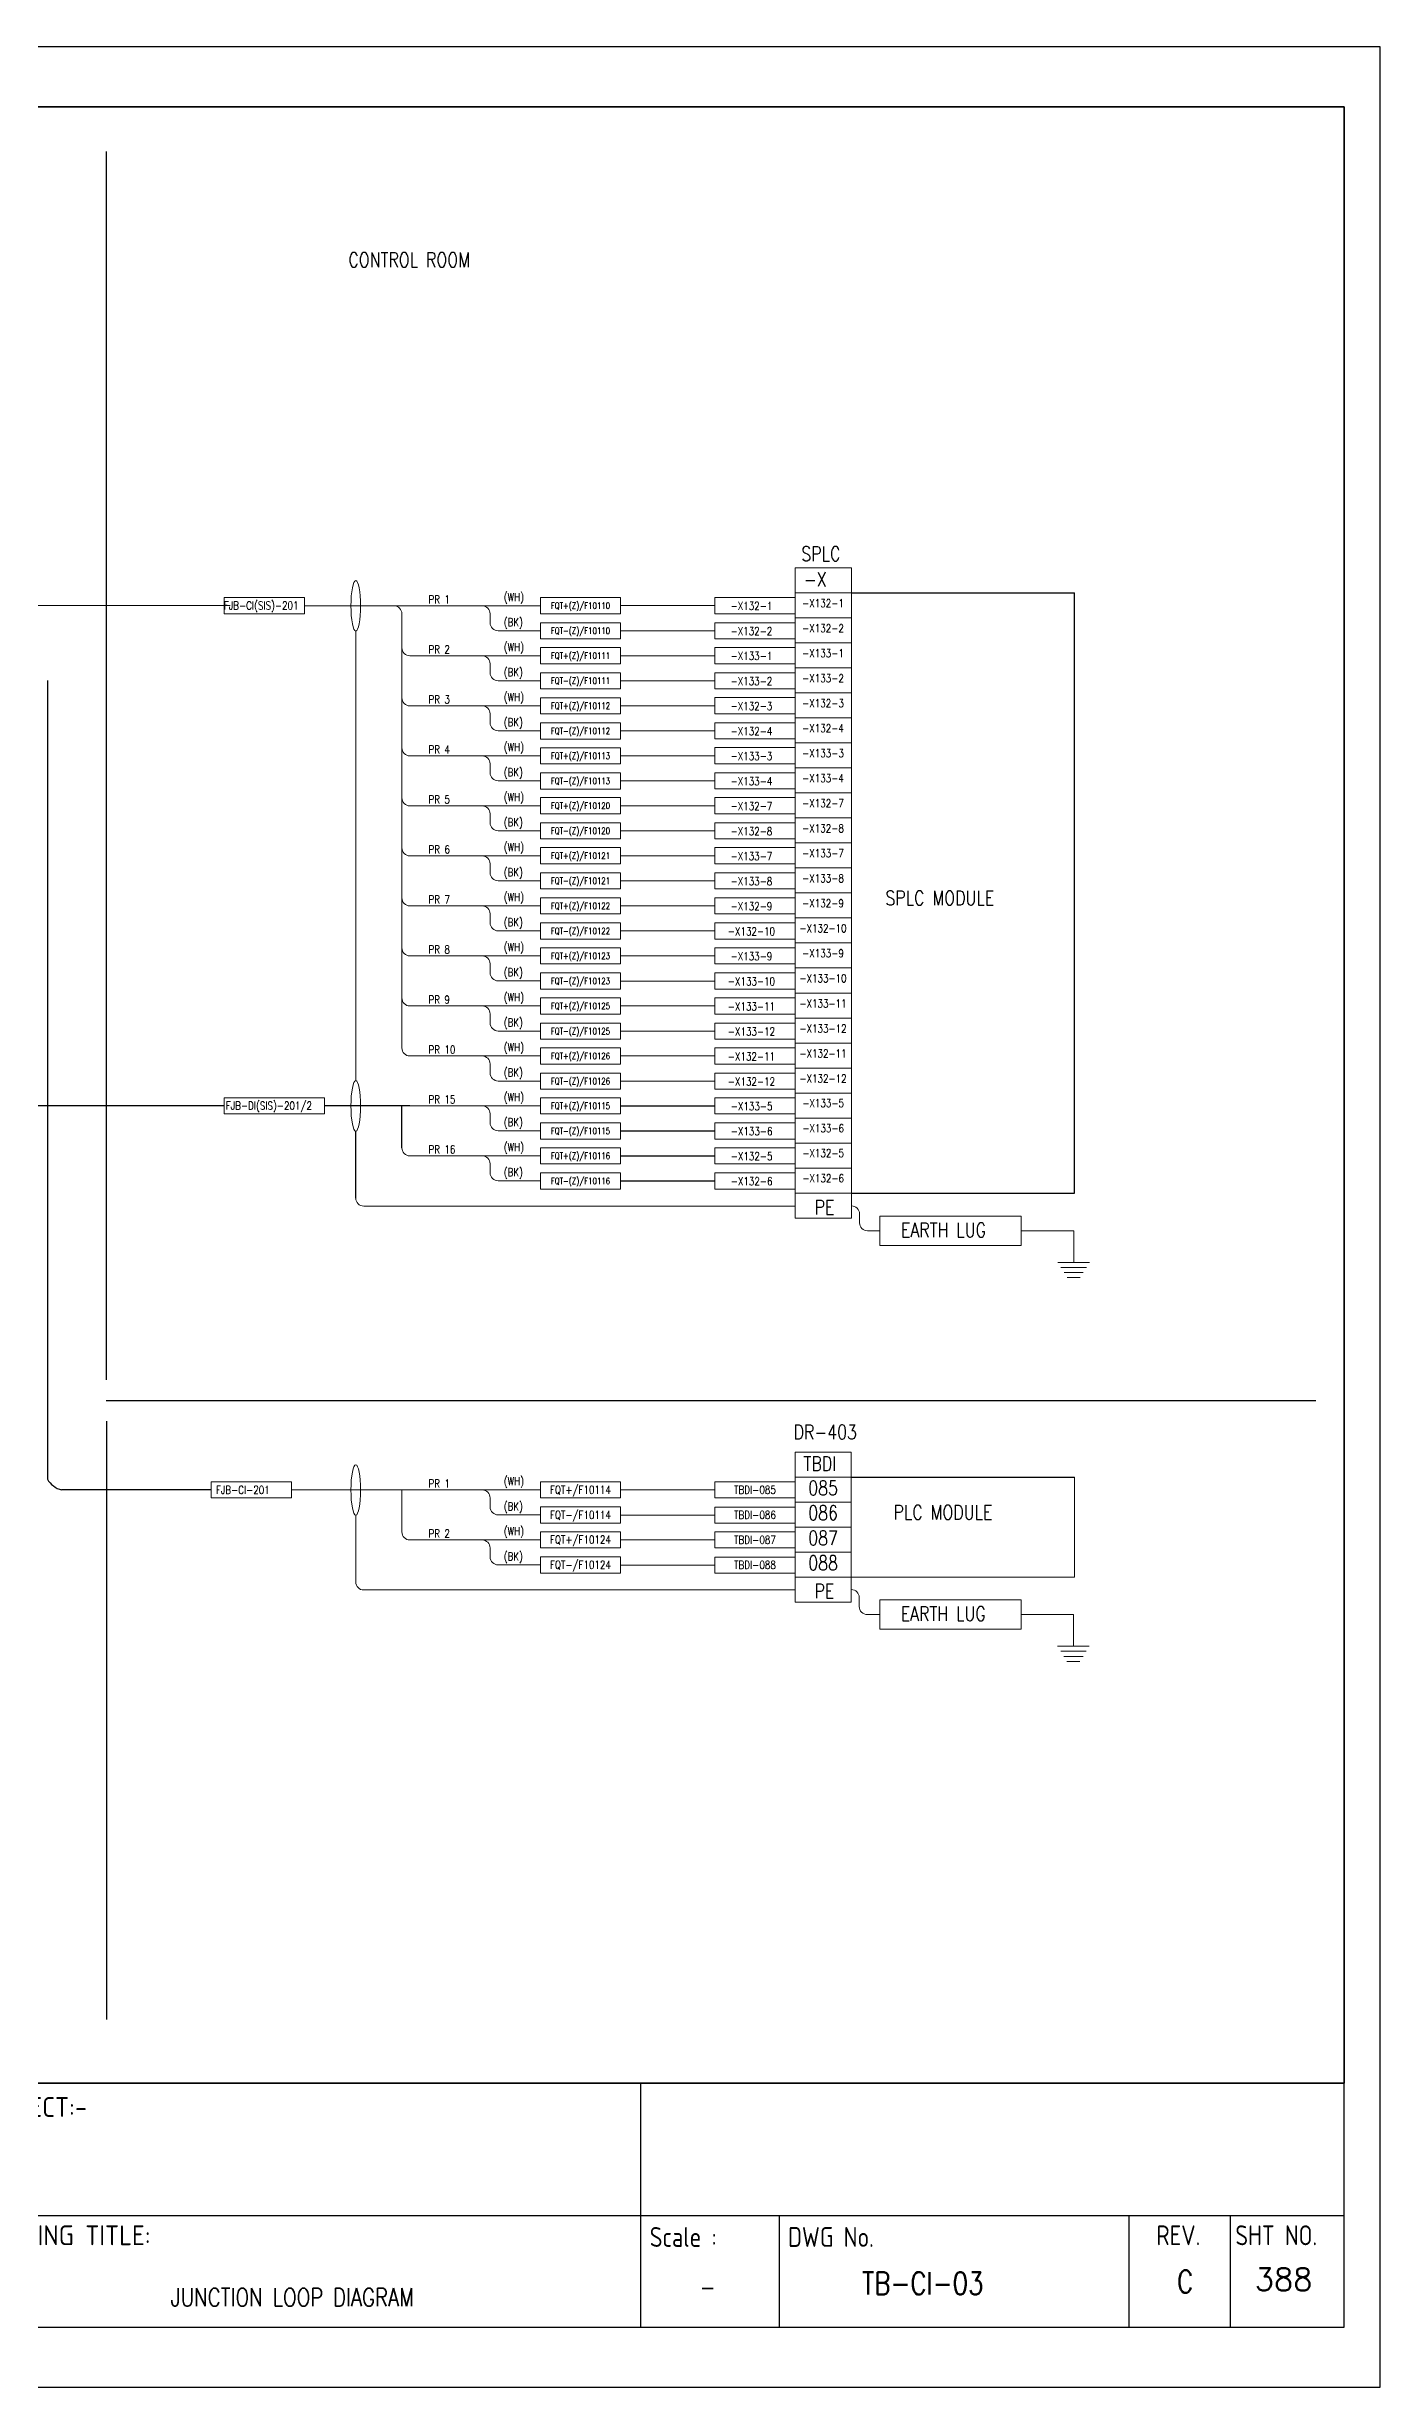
# Model space of a CAD drawing. Header units: millimetres. Extents: x -14942 to 24072, y -50285 to 2207.
# Drawn here: x 2907.2 to 3073.8, y -5299.8 to -5007.3 of the extents above; entities that cross this region are included whole.
import ezdxf
from ezdxf.enums import TextEntityAlignment as Align

# ---------------------------------------------------------------- set-up
doc = ezdxf.new("R2010")
doc.units = ezdxf.units.MM
doc.header["$MEASUREMENT"] = 0
doc.layers.get('0').update_dxf_attribs({"linetype": 'CONTINUOUS'})
doc.layers.add('INSTRUMENT', color=1, linetype='CONTINUOUS')
doc.layers.add('TEXT', color=2, linetype='CONTINUOUS')
doc.styles.add('52049_PAPER A4$0$ISO Proportional', font='isocp.shx')
doc.styles.add('52049_PAPER A4$0$ROMANS', font='isocp.shx')
doc.styles.add('52049_PAPER A4$0$Romans-title', font='romans.shx')
doc.styles.add('ROMANS', font='romans')

# ---------------------------------------------------------------- blocks, each defined once
blk = doc.blocks.new('FJB')
at = {"color": 3}
for p, q in [((-415.5, 38.01), (-4.5, 38.01)), ((-92.38, 38.01), (-92.38, 7.5)), ((-178.16, 21.46), (-4.5, 21.46)), ((-75.06, 21.46), (-75.06, 7.5)), ((-31.4, 21.46), (-31.4, 7.5)), ((-18.75, 21.46), (-18.75, 7.5))]:
    blk.add_line(p, q, dxfattribs=at)
at = {"color": 7}
for p, q in [((-4.5, 38.01), (-96.38, 38.01)), ((-92.38, 38.01), (-92.38, 19.85))]:
    blk.add_line(p, q, dxfattribs=at)
blk.add_lwpolyline([(0, 0), (0, 292.5), (-423, 292.5), (-423, 0)], close=True, dxfattribs=at)
blk.add_lwpolyline([(-415.5, 285), (-4.5, 285), (-4.5, 38.01), (-415.5, 38.01)], close=True)
at = {"color": 3}
blk.add_lwpolyline([(-4.5, 7.5), (-4.5, 285), (-415.5, 285), (-415.5, 7.5)], close=True, dxfattribs=at)
at = {"color": 2, "style": '52049_PAPER A4$0$ISO Proportional'}
for s, height, p in [('PROJECT:-', 2.482, (-168.61, 35.02)), ('DRAWING TITLE:', 2.4821, (-164.78, 18.99))]:
    blk.add_text(s, height=height, dxfattribs=at).set_placement(p, align=Align.MIDDLE_CENTER)
at = {"color": 2}
for s, height, style, width, p in [('Scale :', 2.482, '52049_PAPER A4$0$ROMANS', 0.9, (-87.06, 18.78)), ('DWG No.', 2.482, '52049_PAPER A4$0$ROMANS', 0.9, (-68.61, 18.78)), ('REV.', 2.482, '52049_PAPER A4$0$ROMANS', 0.9, (-25.21, 18.99)), ('SHT NO.', 2.482, '52049_PAPER A4$0$ROMANS', 0.9, (-12.98, 18.99)), ('-', 2.25, '52049_PAPER A4$0$Romans-title', 0.8, (-84, 12.48)), ('C', 2.8, '52049_PAPER A4$0$Romans-title', 0.8, (-24.36, 13.21))]:
    blk.add_text(s, height=height, dxfattribs=dict(at, style=style, width=width)).set_placement(p, align=Align.MIDDLE_CENTER)
at = {"layer": 'TEXT', "style": 'ROMANS', "width": 0.8}
blk.add_text('JUNCTION LOOP DIAGRAM ', height=2.25, dxfattribs=at).set_placement((-135.27, 11.24), align=Align.MIDDLE_CENTER)

msp = doc.modelspace()

# ---------------------------------------------------------------- linework, layer by layer
at = {"layer": 'INSTRUMENT', "color": 7}
for p, q in [((2914.71, -5173.85), (2914.71, -5020.35)), ((3007.76, -5075.52), (3035.62, -5075.52)), ((3035.62, -5150.55), (3035.62, -5075.52)), ((2907.32, -5086.48), (2907.32, -5186.27)), ((2929.41, -5139.62), (2905.23, -5139.62)), ((2952.6, -5139.62), (2941.94, -5139.62)), ((2951.6, -5144.87), (2951.6, -5139.64)), ((2978.92, -5139.62), (2990.7, -5139.62)), ((2945.83, -5151.16), (2945.83, -5142.79)), ((2978.92, -5142.76), (2990.7, -5142.76)), ((2978.92, -5145.87), (2990.7, -5145.87)), ((2978.92, -5149.01), (2990.7, -5149.01)), ((3007.76, -5150.55), (3035.62, -5150.55)), ((2914.66, -5176.46), (3065.77, -5176.46)), ((2914.73, -5253.81), (2914.73, -5179.04)), ((3007.73, -5186.02), (3035.6, -5186.02)), ((2927.77, -5187.63), (2909.08, -5187.63))]:
    msp.add_line(p, q, dxfattribs=at)
at = {"layer": 'INSTRUMENT', "color": 7, "lineweight": 13}
for p, q in [((3000.73, -5072.39), (3007.76, -5072.39)), ((3000.73, -5075.52), (3000.73, -5072.39)), ((3007.76, -5075.52), (3007.76, -5072.39)), ((2847.73, -5077.11), (2930.15, -5077.11)), ((2968.89, -5077.13), (2939.44, -5077.12)), ((2968.89, -5077.13), (2956.27, -5077.13)), ((2990.68, -5077.11), (2978.92, -5077.11)), ((3000.73, -5075.52), (3007.76, -5075.52)), ((3000.73, -5075.52), (3000.73, -5081.77)), ((3007.76, -5075.52), (3000.73, -5075.52)), ((3007.76, -5075.52), (3007.76, -5081.77)), ((2945.83, -5080.29), (2945.83, -5136.47)), ((2951.6, -5078.13), (2951.6, -5094.88)), ((2962.62, -5079.25), (2962.62, -5078.13)), ((2968.89, -5080.25), (2963.62, -5080.25)), ((2990.68, -5080.25), (2978.92, -5080.25)), ((3007.76, -5078.64), (3000.73, -5078.64)), ((2968.89, -5083.38), (2952.6, -5083.38)), ((2990.68, -5083.36), (2978.92, -5083.36)), ((3000.73, -5081.77), (3007.76, -5081.77)), ((3007.76, -5081.77), (3000.73, -5081.77)), ((3000.73, -5081.77), (3007.76, -5081.77)), ((3000.73, -5081.77), (3000.73, -5088.02)), ((3007.76, -5081.77), (3000.73, -5081.77)), ((3007.76, -5081.77), (3007.76, -5088.02)), ((2962.62, -5085.5), (2962.62, -5084.38)), ((2968.89, -5086.5), (2963.62, -5086.5)), ((2990.68, -5086.5), (2978.92, -5086.5)), ((3007.76, -5084.89), (3000.73, -5084.89)), ((3000.73, -5088.02), (3007.76, -5088.02)), ((3007.76, -5088.02), (3000.73, -5088.02)), ((3000.73, -5088.02), (3007.76, -5088.02)), ((3000.73, -5088.02), (3000.73, -5094.27)), ((3007.76, -5088.02), (3000.73, -5088.02)), ((3007.76, -5088.02), (3007.76, -5094.27)), ((2968.89, -5089.63), (2952.6, -5089.63)), ((2962.62, -5091.75), (2962.62, -5090.63)), ((2990.68, -5089.61), (2978.92, -5089.61)), ((3007.76, -5091.14), (3000.73, -5091.14)), ((2951.6, -5094.88), (2951.6, -5132.39)), ((2968.89, -5092.75), (2963.62, -5092.75)), ((2990.68, -5092.75), (2978.92, -5092.75)), ((3000.73, -5094.27), (3007.76, -5094.27)), ((3007.76, -5094.27), (3000.73, -5094.27)), ((3000.73, -5094.27), (3007.76, -5094.27)), ((3000.73, -5094.27), (3000.73, -5100.52)), ((3007.76, -5094.27), (3000.73, -5094.27)), ((3007.76, -5094.27), (3007.76, -5100.52)), ((2968.89, -5095.88), (2952.6, -5095.88)), ((2962.62, -5098), (2962.62, -5096.88)), ((2990.68, -5095.86), (2978.92, -5095.86)), ((3007.76, -5097.39), (3000.73, -5097.39)), ((2968.89, -5099), (2963.62, -5099)), ((2990.68, -5099), (2978.92, -5099)), ((3000.73, -5100.52), (3007.76, -5100.52)), ((3007.76, -5100.52), (3000.73, -5100.52)), ((3000.73, -5100.52), (3007.76, -5100.52)), ((3000.73, -5100.52), (3000.73, -5106.77)), ((3007.76, -5100.52), (3000.73, -5100.52)), ((3007.76, -5100.52), (3007.76, -5106.77)), ((2968.89, -5102.13), (2952.6, -5102.13)), ((2962.62, -5104.25), (2962.62, -5103.13)), ((2990.68, -5102.11), (2978.92, -5102.11)), ((3007.76, -5103.64), (3000.73, -5103.64)), ((2968.89, -5105.25), (2963.62, -5105.25)), ((2990.68, -5105.25), (2978.92, -5105.25)), ((3000.73, -5106.77), (3007.76, -5106.77)), ((3007.76, -5106.77), (3000.73, -5106.77)), ((3000.73, -5106.77), (3007.76, -5106.77)), ((3000.73, -5106.77), (3000.73, -5113.02)), ((3007.76, -5106.77), (3000.73, -5106.77)), ((3007.76, -5106.77), (3007.76, -5113.02)), ((2968.89, -5108.38), (2952.6, -5108.38)), ((2962.62, -5110.5), (2962.62, -5109.38)), ((2990.68, -5108.36), (2978.92, -5108.36)), ((3007.76, -5109.89), (3000.73, -5109.89)), ((2968.89, -5111.5), (2963.62, -5111.5)), ((2990.68, -5111.5), (2978.92, -5111.5)), ((2968.89, -5114.63), (2952.6, -5114.63)), ((2962.62, -5116.75), (2962.62, -5115.63)), ((2990.68, -5114.63), (2978.92, -5114.63)), ((3000.73, -5113.02), (3007.76, -5113.02)), ((3007.76, -5113.02), (3000.73, -5113.02)), ((3000.73, -5113.02), (3007.76, -5113.02)), ((3000.73, -5113.02), (3000.73, -5119.27)), ((3007.76, -5113.02), (3000.73, -5113.02)), ((3007.76, -5113.02), (3007.76, -5119.27)), ((2968.89, -5117.75), (2963.62, -5117.75)), ((2990.68, -5117.77), (2978.92, -5117.77)), ((3007.76, -5116.14), (3000.73, -5116.14)), ((2968.89, -5120.88), (2952.6, -5120.88)), ((2990.68, -5120.88), (2978.92, -5120.88)), ((3000.73, -5119.27), (3007.76, -5119.27)), ((3007.76, -5119.27), (3000.73, -5119.27)), ((3000.73, -5119.27), (3007.76, -5119.27)), ((3000.73, -5119.27), (3000.73, -5125.52)), ((3007.76, -5119.27), (3000.73, -5119.27)), ((3007.76, -5119.27), (3007.76, -5125.52)), ((2962.62, -5123), (2962.62, -5121.88)), ((2968.89, -5124), (2963.62, -5124)), ((2990.68, -5124.02), (2978.92, -5124.02)), ((3007.76, -5122.39), (3000.73, -5122.39)), ((2968.89, -5127.14), (2952.6, -5127.14)), ((2990.68, -5127.14), (2978.92, -5127.14)), ((3000.73, -5125.52), (3007.76, -5125.52)), ((3007.76, -5125.52), (3000.73, -5125.52)), ((3000.73, -5125.52), (3000.73, -5128.64)), ((3000.73, -5125.54), (3007.76, -5125.54)), ((3007.76, -5125.54), (3000.73, -5125.54)), ((3000.73, -5125.54), (3007.76, -5125.54)), ((3000.73, -5125.54), (3000.73, -5131.79)), ((3007.76, -5125.54), (3000.73, -5125.54)), ((3007.76, -5125.52), (3007.76, -5128.64)), ((3007.76, -5125.54), (3007.76, -5131.79)), ((2962.62, -5129.27), (2962.62, -5128.14)), ((2968.89, -5130.27), (2963.62, -5130.27)), ((2990.68, -5130.29), (2978.92, -5130.29)), ((3007.76, -5128.66), (3000.73, -5128.66)), ((3000.73, -5131.79), (3007.76, -5131.79)), ((3007.76, -5131.79), (3000.73, -5131.79)), ((3000.73, -5131.79), (3007.76, -5131.79)), ((3000.73, -5131.79), (3000.73, -5150.55)), ((3007.76, -5131.79), (3000.73, -5131.79)), ((3007.76, -5131.79), (3007.76, -5150.55)), ((2968.89, -5133.39), (2952.6, -5133.39)), ((2962.62, -5135.52), (2962.62, -5134.39)), ((2990.68, -5133.39), (2978.92, -5133.39)), ((3007.76, -5134.91), (3000.73, -5134.91)), ((2968.89, -5136.52), (2963.62, -5136.52)), ((2990.68, -5136.54), (2978.92, -5136.54)), ((3007.76, -5138.04), (3000.73, -5138.04)), ((3007.76, -5138.05), (3000.73, -5138.05)), ((2968.89, -5139.62), (2952.6, -5139.62)), ((2962.62, -5141.74), (2962.62, -5140.62)), ((3007.76, -5141.16), (3000.73, -5141.16)), ((2968.89, -5142.74), (2963.62, -5142.74)), ((3007.76, -5144.29), (3000.73, -5144.29)), ((3000.73, -5144.29), (3007.76, -5144.29)), ((2968.89, -5145.87), (2952.6, -5145.87)), ((2962.62, -5147.99), (2962.62, -5146.87)), ((3007.76, -5147.41), (3000.73, -5147.41)), ((2968.89, -5148.99), (2963.62, -5148.99)), ((3007.76, -5150.55), (3000.73, -5150.55)), ((3000.73, -5150.55), (3007.76, -5150.55)), ((3007.76, -5150.55), (3000.73, -5150.55)), ((3000.73, -5150.55), (3000.73, -5153.68)), ((3007.76, -5150.55), (3000.73, -5150.55)), ((3007.76, -5150.55), (3007.76, -5153.68)), ((3000.69, -5152.16), (2946.83, -5152.16)), ((3007.76, -5153.68), (3000.73, -5153.68)), ((3008.76, -5154.24), (3008.76, -5153.12)), ((3011.31, -5153.42), (3028.97, -5153.42)), ((3011.31, -5157.06), (3011.31, -5153.42)), ((3028.97, -5153.42), (3028.97, -5157.06)), ((3009.76, -5155.24), (3011.31, -5155.24)), ((3028.97, -5155.24), (3035.51, -5155.24)), ((3035.51, -5155.24), (3035.51, -5159.2)), ((3028.97, -5157.06), (3011.31, -5157.06)), ((3033.53, -5159.2), (3033.53, -5159.2)), ((3033.53, -5159.2), (3035.51, -5159.2)), ((3035.51, -5159.2), (3037.48, -5159.2)), ((3035.51, -5159.2), (3035.51, -5159.2)), ((3033.91, -5159.81), (3035.51, -5159.81)), ((3034.32, -5160.47), (3035.51, -5160.47)), ((3034.69, -5161.08), (3035.51, -5161.08)), ((3035.51, -5159.81), (3037.11, -5159.81)), ((3035.51, -5160.47), (3036.7, -5160.47)), ((3035.51, -5161.08), (3036.32, -5161.08)), ((3000.71, -5182.89), (3007.73, -5182.89)), ((3000.71, -5186.02), (3000.71, -5182.89)), ((3007.73, -5186.02), (3007.73, -5182.89)), ((3000.71, -5186.02), (3007.73, -5186.02)), ((3000.71, -5186.02), (3000.71, -5192.27)), ((3007.73, -5186.02), (3000.71, -5186.02)), ((3007.73, -5186.02), (3007.73, -5192.27)), ((2968.89, -5187.63), (2937.8, -5187.63)), ((2951.6, -5192.88), (2951.6, -5187.63)), ((2962.62, -5189.75), (2962.62, -5188.63)), ((2990.68, -5187.63), (2978.92, -5187.63)), ((2945.83, -5190.79), (2945.83, -5199.13)), ((2968.89, -5190.75), (2963.62, -5190.75)), ((2990.68, -5190.77), (2978.92, -5190.77)), ((3007.73, -5189.14), (3000.71, -5189.14)), ((2968.89, -5193.88), (2952.6, -5193.88)), ((2990.68, -5193.88), (2978.92, -5193.88)), ((3000.71, -5192.27), (3007.73, -5192.27)), ((3007.73, -5192.27), (3000.71, -5192.27)), ((3000.71, -5192.27), (3007.73, -5192.27)), ((3000.71, -5192.27), (3000.71, -5198.52)), ((3007.73, -5192.27), (3000.71, -5192.27)), ((3007.73, -5192.27), (3007.73, -5198.52)), ((2962.62, -5196), (2962.62, -5194.88)), ((2968.89, -5197), (2963.62, -5197)), ((2990.68, -5197.02), (2978.92, -5197.02)), ((3007.73, -5195.39), (3000.71, -5195.39)), ((3000.69, -5200.13), (2946.83, -5200.13)), ((3007.73, -5198.52), (3000.71, -5198.52)), ((3000.71, -5198.52), (3000.71, -5201.64)), ((3007.73, -5198.52), (3000.71, -5198.52)), ((3007.73, -5198.52), (3007.73, -5201.64)), ((3007.73, -5201.64), (3000.71, -5201.64)), ((3008.73, -5202.2), (3008.73, -5201.08)), ((3009.73, -5203.2), (3011.28, -5203.2)), ((3011.28, -5201.38), (3028.95, -5201.38)), ((3011.28, -5205.02), (3011.28, -5201.38)), ((3028.95, -5201.38), (3028.95, -5205.02)), ((3028.95, -5203.2), (3035.49, -5203.2)), ((3035.49, -5203.2), (3035.49, -5207.16)), ((3028.95, -5205.02), (3011.28, -5205.02)), ((3033.51, -5207.16), (3033.51, -5207.16)), ((3033.51, -5207.16), (3035.49, -5207.16)), ((3033.89, -5207.77), (3035.49, -5207.77)), ((3034.29, -5208.44), (3035.49, -5208.44)), ((3034.67, -5209.05), (3035.49, -5209.05)), ((3035.49, -5207.16), (3037.46, -5207.16)), ((3035.49, -5207.16), (3035.49, -5207.16)), ((3035.49, -5207.77), (3037.09, -5207.77)), ((3035.49, -5208.44), (3036.68, -5208.44)), ((3035.49, -5209.05), (3036.3, -5209.05))]:
    msp.add_line(p, q, dxfattribs=at)
for points in [[(2658.3, -5014.77), (3069.3, -5014.77), (3069.3, -5261.75), (2658.3, -5261.75)], [(2929.41, -5076.11), (2939.44, -5076.11), (2939.44, -5078.12), (2929.41, -5078.12)], [(2968.89, -5076.1), (2978.92, -5076.1), (2978.92, -5078.12), (2968.89, -5078.12)], [(2990.68, -5076.1), (3000.71, -5076.1), (3000.71, -5078.12), (2990.68, -5078.12)], [(2968.89, -5079.24), (2978.92, -5079.24), (2978.92, -5081.26), (2968.89, -5081.26)], [(2990.68, -5079.24), (3000.71, -5079.24), (3000.71, -5081.26), (2990.68, -5081.26)], [(2968.89, -5082.35), (2978.92, -5082.35), (2978.92, -5084.37), (2968.89, -5084.37)], [(2990.68, -5082.35), (3000.71, -5082.35), (3000.71, -5084.37), (2990.68, -5084.37)], [(2968.89, -5085.49), (2978.92, -5085.49), (2978.92, -5087.51), (2968.89, -5087.51)], [(2990.68, -5085.49), (3000.71, -5085.49), (3000.71, -5087.51), (2990.68, -5087.51)], [(2968.89, -5088.62), (2978.92, -5088.62), (2978.92, -5090.63), (2968.89, -5090.63)], [(2990.68, -5088.6), (3000.71, -5088.6), (3000.71, -5090.62), (2990.68, -5090.62)], [(2968.89, -5091.76), (2978.92, -5091.76), (2978.92, -5093.78), (2968.89, -5093.78)], [(2990.68, -5091.74), (3000.71, -5091.74), (3000.71, -5093.76), (2990.68, -5093.76)], [(2968.89, -5094.87), (2978.92, -5094.87), (2978.92, -5096.88), (2968.89, -5096.88)], [(2990.68, -5094.85), (3000.71, -5094.85), (3000.71, -5096.87), (2990.68, -5096.87)], [(2968.89, -5098.01), (2978.92, -5098.01), (2978.92, -5100.03), (2968.89, -5100.03)], [(2990.68, -5097.99), (3000.71, -5097.99), (3000.71, -5100.01), (2990.68, -5100.01)], [(2968.89, -5101.1), (2978.92, -5101.1), (2978.92, -5103.12), (2968.89, -5103.12)], [(2990.68, -5101.1), (3000.71, -5101.1), (3000.71, -5103.12), (2990.68, -5103.12)], [(2968.89, -5104.24), (2978.92, -5104.24), (2978.92, -5106.26), (2968.89, -5106.26)], [(2990.68, -5104.24), (3000.71, -5104.24), (3000.71, -5106.26), (2990.68, -5106.26)], [(2968.89, -5107.35), (2978.92, -5107.35), (2978.92, -5109.37), (2968.89, -5109.37)], [(2990.68, -5107.35), (3000.71, -5107.35), (3000.71, -5109.37), (2990.68, -5109.37)], [(2968.89, -5110.49), (2978.92, -5110.49), (2978.92, -5112.51), (2968.89, -5112.51)], [(2990.68, -5110.49), (3000.71, -5110.49), (3000.71, -5112.51), (2990.68, -5112.51)], [(2968.89, -5113.62), (2978.92, -5113.62), (2978.92, -5115.63), (2968.89, -5115.63)], [(2990.68, -5113.62), (3000.71, -5113.62), (3000.71, -5115.63), (2990.68, -5115.63)], [(2968.89, -5116.76), (2978.92, -5116.76), (2978.92, -5118.78), (2968.89, -5118.78)], [(2990.68, -5116.76), (3000.71, -5116.76), (3000.71, -5118.78), (2990.68, -5118.78)], [(2968.89, -5119.87), (2978.92, -5119.87), (2978.92, -5121.88), (2968.89, -5121.88)], [(2990.68, -5119.87), (3000.71, -5119.87), (3000.71, -5121.88), (2990.68, -5121.88)], [(2968.89, -5123.01), (2978.92, -5123.01), (2978.92, -5125.03), (2968.89, -5125.03)], [(2990.68, -5123.01), (3000.71, -5123.01), (3000.71, -5125.03), (2990.68, -5125.03)], [(2968.89, -5126.14), (2978.92, -5126.14), (2978.92, -5128.15), (2968.89, -5128.15)], [(2990.68, -5126.14), (3000.71, -5126.14), (3000.71, -5128.15), (2990.68, -5128.15)], [(2968.89, -5129.28), (2978.92, -5129.28), (2978.92, -5131.3), (2968.89, -5131.3)], [(2990.68, -5129.28), (3000.71, -5129.28), (3000.71, -5131.3), (2990.68, -5131.3)], [(2968.89, -5132.39), (2978.92, -5132.39), (2978.92, -5134.4), (2968.89, -5134.4)], [(2990.68, -5132.39), (3000.71, -5132.39), (3000.71, -5134.4), (2990.68, -5134.4)], [(2968.89, -5135.53), (2978.92, -5135.53), (2978.92, -5137.55), (2968.89, -5137.55)], [(2990.68, -5135.53), (3000.71, -5135.53), (3000.71, -5137.55), (2990.68, -5137.55)], [(2929.41, -5138.62), (2941.94, -5138.62), (2941.94, -5140.63), (2929.41, -5140.63)], [(2968.89, -5138.61), (2978.92, -5138.61), (2978.92, -5140.63), (2968.89, -5140.63)], [(2990.7, -5138.61), (3000.73, -5138.61), (3000.73, -5140.63), (2990.7, -5140.63)], [(2968.89, -5141.75), (2978.92, -5141.75), (2978.92, -5143.77), (2968.89, -5143.77)], [(2990.7, -5141.75), (3000.73, -5141.75), (3000.73, -5143.77), (2990.7, -5143.77)], [(2968.89, -5144.86), (2978.92, -5144.86), (2978.92, -5146.88), (2968.89, -5146.88)], [(2990.7, -5144.86), (3000.73, -5144.86), (3000.73, -5146.88), (2990.7, -5146.88)], [(2968.89, -5148), (2978.92, -5148), (2978.92, -5150.02), (2968.89, -5150.02)], [(2990.7, -5148), (3000.73, -5148), (3000.73, -5150.02), (2990.7, -5150.02)], [(2927.77, -5186.62), (2937.8, -5186.62), (2937.8, -5188.63), (2927.77, -5188.63)], [(2968.89, -5186.6), (2978.92, -5186.6), (2978.92, -5188.62), (2968.89, -5188.62)], [(2990.68, -5186.62), (3000.71, -5186.62), (3000.71, -5188.63), (2990.68, -5188.63)], [(2968.89, -5189.74), (2978.92, -5189.74), (2978.92, -5191.76), (2968.89, -5191.76)], [(2990.68, -5189.76), (3000.71, -5189.76), (3000.71, -5191.78), (2990.68, -5191.78)], [(2968.89, -5192.85), (2978.92, -5192.85), (2978.92, -5194.87), (2968.89, -5194.87)], [(2990.68, -5192.87), (3000.71, -5192.87), (3000.71, -5194.88), (2990.68, -5194.88)], [(2968.89, -5195.99), (2978.92, -5195.99), (2978.92, -5198.01), (2968.89, -5198.01)], [(2990.68, -5196.01), (3000.71, -5196.01), (3000.71, -5198.03), (2990.68, -5198.03)]]:
    msp.add_lwpolyline(points, close=True, dxfattribs=at)
msp.add_lwpolyline([(3035.6, -5186.02), (3035.6, -5198.52), (3007.73, -5198.52), (3007.73, -5182.89)], dxfattribs=at)
for centre, start, end in [((2950.6, -5078.13), 0, 90), ((2961.62, -5078.13), 0, 90), ((2963.62, -5079.25), 180, 270), ((2952.6, -5082.38), 180, 270), ((2961.62, -5084.38), 0, 90), ((2963.62, -5085.5), 180, 270), ((2952.6, -5088.63), 180, 270), ((2961.62, -5090.63), 0, 90), ((2963.62, -5091.75), 180, 270), ((2952.6, -5094.88), 180, 270), ((2961.62, -5096.88), 0, 90), ((2963.62, -5098), 180, 270), ((2952.6, -5101.13), 180, 270), ((2961.62, -5103.13), 0, 90), ((2963.62, -5104.25), 180, 270), ((2952.6, -5107.38), 180, 270), ((2961.62, -5109.38), 0, 90), ((2963.62, -5110.5), 180, 270), ((2952.6, -5113.63), 180, 270), ((2961.62, -5115.63), 0, 90), ((2963.62, -5116.75), 180, 270), ((2952.6, -5119.88), 180, 270), ((2961.62, -5121.88), 0, 90), ((2963.62, -5123), 180, 270), ((2952.6, -5126.14), 180, 270), ((2961.62, -5128.14), 0, 90), ((2963.62, -5129.27), 180, 270), ((2952.6, -5132.39), 180, 270), ((2961.62, -5134.39), 0, 90), ((2963.62, -5135.52), 180, 270), ((2961.62, -5140.62), 0, 90), ((2963.62, -5141.74), 180, 270), ((2952.6, -5144.87), 180, 270), ((2961.62, -5146.87), 0, 90), ((2963.62, -5147.99), 180, 270), ((2946.83, -5151.16), 180, 270), ((3007.76, -5153.12), 0, 90), ((3009.76, -5154.24), 180, 270), ((2961.62, -5188.63), 0, 90), ((2963.62, -5189.75), 180, 270), ((2952.6, -5192.88), 180, 270), ((2961.62, -5194.88), 0, 90), ((2963.62, -5196), 180, 270), ((2946.83, -5199.13), 180, 270), ((3007.73, -5201.08), 0, 90), ((3009.73, -5202.2), 180, 270)]:
    msp.add_arc(centre, 1, start, end, dxfattribs=at)
at = {"layer": 'INSTRUMENT', "color": 7}
msp.add_arc((2909.76, -5184.92), 2.79, 208.8835, 255.9524, dxfattribs=at)
at = {"layer": 'INSTRUMENT', "color": 7, "lineweight": 13, "extrusion": (0, 0, -1)}
for centre in [(2945.83, -5077.13), (2945.83, -5139.63), (2945.83, -5187.63)]:
    msp.add_ellipse(centre, major_axis=(0, -3.16), ratio=0.189417, dxfattribs=at)

# ---------------------------------------------------------------- block references
at = {"layer": 'INSTRUMENT', "color": 7, "lineweight": 13}
msp.add_blockref('FJB', (3073.8, -5299.77), dxfattribs=at)

# ---------------------------------------------------------------- texts
at = {"layer": 'TEXT', "color": 7, "lineweight": 13, "style": 'ROMANS', "width": 0.8}
for s, height, p in [('CONTROL ROOM', 1.8, (2944.92, -5034.79)), ('-X', 1.8, (3001.82, -5074.73)), ('FJB-CI(SIS)-201', 1, (2929.36, -5077.59)), ('PR 1', 1, (2954.92, -5076.83)), ('(WH)', 1, (2964.32, -5076.53)), ('(BK)', 1, (2964.32, -5079.68)), ('PR 2', 1, (2954.92, -5083.08)), ('(WH)', 1, (2964.32, -5082.78)), ('(BK)', 1, (2964.32, -5085.93)), ('PR 3', 1, (2954.92, -5089.33)), ('(WH)', 1, (2964.32, -5089.03)), ('(BK)', 1, (2964.32, -5092.18)), ('PR 4', 1, (2954.92, -5095.58)), ('(WH)', 1, (2964.32, -5095.28)), ('(BK)', 1, (2964.32, -5098.43)), ('PR 5', 1, (2954.92, -5101.83)), ('(WH)', 1, (2964.32, -5101.53)), ('(BK)', 1, (2964.32, -5104.68)), ('(WH)', 1, (2964.32, -5107.78)), ('PR 6', 1, (2954.92, -5108.08)), ('(BK)', 1, (2964.32, -5110.93)), ('(WH)', 1, (2964.32, -5114.03)), ('SPLC MODULE', 1.8, (3012, -5114.54)), ('PR 7', 1, (2954.92, -5114.33)), ('(BK)', 1, (2964.32, -5117.18)), ('PR 8', 1, (2954.92, -5120.58)), ('(WH)', 1, (2964.32, -5120.28)), ('(BK)', 1, (2964.32, -5123.43)), ('PR 9', 1, (2954.92, -5126.85)), ('(WH)', 1, (2964.32, -5126.55)), ('(BK)', 1, (2964.32, -5129.7)), ('PR 10', 1, (2954.92, -5133.1)), ('(WH)', 1, (2964.32, -5132.8)), ('(BK)', 1, (2964.32, -5135.95)), ('FJB-DI(SIS)-201/2', 1, (2929.6, -5140.1)), ('PR 15', 1, (2954.92, -5139.32)), ('(WH)', 1, (2964.32, -5139.03)), ('(BK)', 1, (2964.32, -5142.17)), ('PR 16', 1, (2954.92, -5145.57)), ('(WH)', 1, (2964.32, -5145.28)), ('(BK)', 1, (2964.32, -5148.42)), ('PE', 1.8, (3003.15, -5153.2)), ('EARTH LUG', 1.8, (3013.94, -5156.03)), ('(WH)', 1, (2964.32, -5187.03)), ('TBDI', 1.8, (3001.76, -5185.23)), ('FJB-CI-201', 1, (2928.37, -5188.12)), ('PR 1', 1, (2954.92, -5187.33)), ('(BK)', 1, (2964.32, -5190.18)), ('PLC MODULE', 1.8, (3013.01, -5191.32)), ('PR 2', 1, (2954.92, -5193.58)), ('(WH)', 1, (2964.32, -5193.28)), ('(BK)', 1, (2964.32, -5196.43)), ('PE', 1.8, (3003.13, -5201.16)), ('EARTH LUG', 1.8, (3013.91, -5204)), ('TB-CI-03', 2.8, (3009.07, -5288.17))]:
    msp.add_text(s, height=height, dxfattribs=at).set_placement(p)
for s, height, p in [('SPLC', 1.8, (3003.93, -5070.63)), ('FQT+(Z)/F10110', 0.8, (2973.9, -5077.11)), ('-X132-1', 1, (2995.26, -5077.14)), ('-X132-1', 1, (3004.2, -5076.81)), ('FQT-(Z)/F10110', 0.8, (2973.9, -5080.25)), ('-X132-2', 1, (2995.26, -5080.29)), ('-X132-2', 1, (3004.2, -5079.94)), ('FQT+(Z)/F10111', 0.8, (2973.9, -5083.36)), ('-X133-1', 1, (2995.26, -5083.39)), ('-X133-1', 1, (3004.2, -5083.06)), ('FQT-(Z)/F10111', 0.8, (2973.9, -5086.5)), ('-X133-2', 1, (2995.26, -5086.54)), ('-X133-2', 1, (3004.2, -5086.19)), ('FQT+(Z)/F10112', 0.8, (2973.9, -5089.63)), ('-X132-3', 1, (2995.26, -5089.66)), ('-X132-3', 1, (3004.2, -5089.31)), ('FQT-(Z)/F10112', 0.8, (2973.9, -5092.77)), ('-X132-4', 1, (2995.26, -5092.81)), ('-X132-4', 1, (3004.2, -5092.44)), ('FQT+(Z)/F10113', 0.8, (2973.9, -5095.88)), ('-X133-3', 1, (3004.2, -5095.56)), ('-X133-3', 1, (2995.26, -5095.91)), ('-X133-4', 1, (3004.2, -5098.69)), ('FQT-(Z)/F10113', 0.8, (2973.9, -5099.02)), ('-X133-4', 1, (2995.26, -5099.06)), ('FQT+(Z)/F10120', 0.8, (2973.9, -5102.11)), ('-X132-7', 1, (2995.26, -5102.16)), ('-X132-7', 1, (3004.2, -5101.81)), ('FQT-(Z)/F10120', 0.8, (2973.9, -5105.25)), ('-X132-8', 1, (2995.26, -5105.31)), ('-X132-8', 1, (3004.2, -5104.94)), ('FQT+(Z)/F10121', 0.8, (2973.9, -5108.36)), ('-X133-7', 1, (2995.26, -5108.41)), ('-X133-7', 1, (3004.2, -5108.06)), ('FQT-(Z)/F10121', 0.8, (2973.9, -5111.5)), ('-X133-8', 1, (2995.26, -5111.56)), ('-X133-8', 1, (3004.2, -5111.19)), ('FQT+(Z)/F10122', 0.8, (2973.9, -5114.63)), ('-X132-9', 1, (2995.26, -5114.68)), ('-X132-9', 1, (3004.2, -5114.31)), ('FQT-(Z)/F10122', 0.8, (2973.9, -5117.77)), ('-X132-10', 1, (2995.26, -5117.82)), ('-X132-10', 1, (3004.2, -5117.44)), ('FQT+(Z)/F10123', 0.8, (2973.9, -5120.88)), ('-X133-9', 1, (2995.26, -5120.93)), ('-X133-9', 1, (3004.2, -5120.56)), ('FQT-(Z)/F10123', 0.8, (2973.9, -5124.02)), ('-X133-10', 1, (2995.26, -5124.07)), ('-X133-10', 1, (3004.2, -5123.69)), ('FQT+(Z)/F10125', 0.8, (2973.9, -5127.14)), ('-X133-11', 1, (2995.26, -5127.2)), ('-X133-11', 1, (3004.2, -5126.83)), ('FQT-(Z)/F10125', 0.8, (2973.9, -5130.29)), ('-X133-12', 1, (2995.26, -5130.34)), ('-X133-12', 1, (3004.2, -5129.96)), ('FQT+(Z)/F10126', 0.8, (2973.9, -5133.39)), ('-X132-11', 1, (2995.26, -5133.45)), ('-X132-11', 1, (3004.2, -5133.08)), ('FQT-(Z)/F10126', 0.8, (2973.9, -5136.54)), ('-X132-12', 1, (2995.26, -5136.59)), ('-X132-12', 1, (3004.2, -5136.21)), ('FQT+(Z)/F10115', 0.8, (2973.9, -5139.62)), ('-X133-5', 1, (2995.28, -5139.67)), ('-X133-5', 1, (3004.22, -5139.28)), ('-X133-6', 1, (3004.22, -5142.43)), ('FQT-(Z)/F10115', 0.8, (2973.9, -5142.76)), ('-X133-6', 1, (2995.28, -5142.8)), ('-X132-5', 1, (3004.22, -5145.53)), ('FQT+(Z)/F10116', 0.8, (2973.9, -5145.87)), ('-X132-5', 1, (2995.28, -5145.92)), ('FQT-(Z)/F10116', 0.8, (2973.9, -5149.01)), ('-X132-6', 1, (2995.28, -5149.05)), ('-X132-6', 1, (3004.22, -5148.68)), ('DR-403', 1.8, (3004.48, -5180.4)), ('FQT+/F10114', 1, (2973.9, -5187.61)), ('TBDI-085', 1, (2995.7, -5187.61)), ('085', 1.8, (3004.21, -5187.37)), ('FQT-/F10114', 1, (2973.9, -5190.75)), ('TBDI-086', 1, (2995.7, -5190.75)), ('086', 1.8, (3004.21, -5190.49)), ('FQT+/F10124', 1, (2973.9, -5193.84)), ('TBDI-087', 1, (2995.7, -5193.86)), ('087', 1.8, (3004.21, -5193.62)), ('FQT-/F10124', 1, (2973.9, -5196.98)), ('TBDI-088', 1, (2995.7, -5197)), ('088', 1.8, (3004.21, -5196.74))]:
    msp.add_text(s, height=height, dxfattribs=at).set_placement(p, align=Align.MIDDLE_CENTER)
at = {"layer": 'TEXT', "color": 7, "lineweight": 13, "style": 'ROMANS'}
msp.add_text('388', height=2.8, dxfattribs=at).set_placement((3061.73, -5286.27), align=Align.MIDDLE)

doc.saveas('drawing.dxf')
